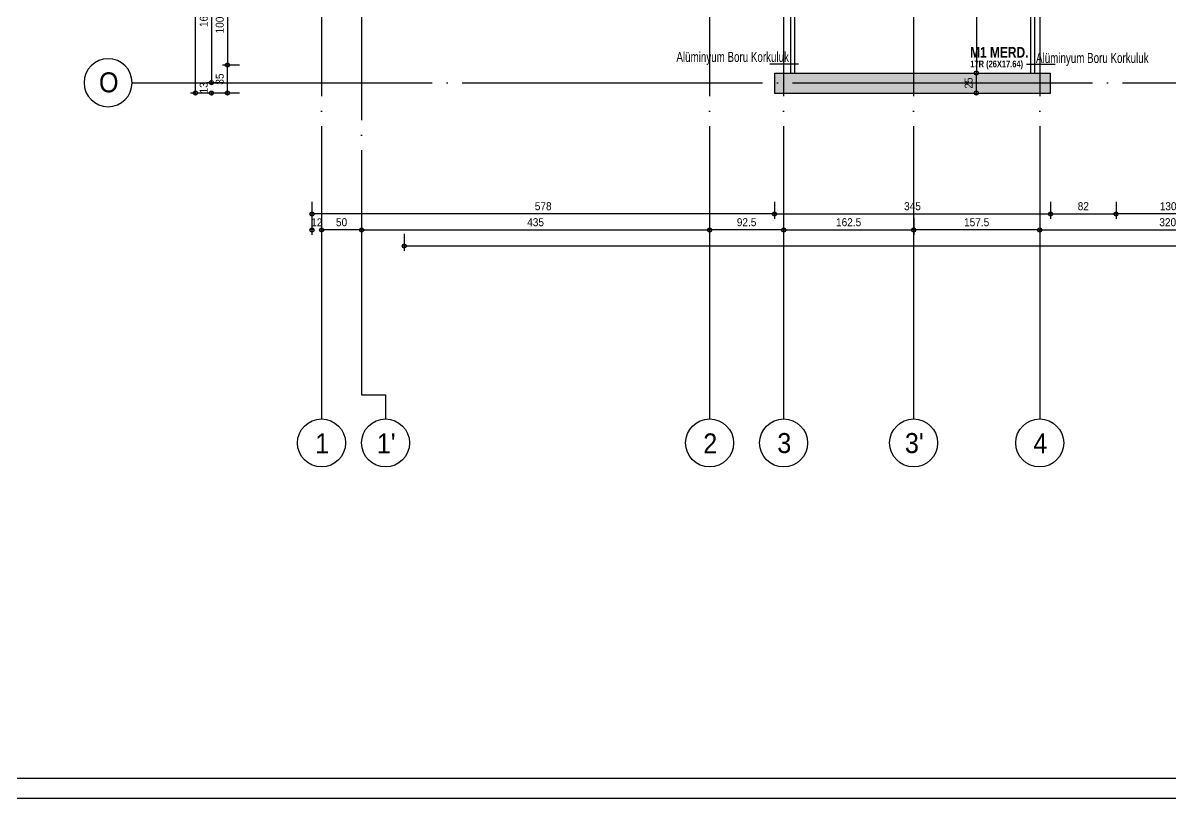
# Model space of a CAD drawing. Extents: x 460786 to 545292, y 30998 to 41694.
# Drawn here: x 468819 to 470253, y 37194 to 38162 of the extents above; entities that cross this region are included whole.
import ezdxf
from ezdxf.enums import TextEntityAlignment as Align

# ---------------------------------------------------------------- set-up
doc = ezdxf.new("R2010")
doc.units = 0
doc.header["$LTSCALE"] = 50
doc.header["$MEASUREMENT"] = 0
doc.header["$PDMODE"] = 35
doc.linetypes.add('DASHDOT', pattern=[5.5, 5, -0.25, 0, -0.25])
doc.layers.get('0').update_dxf_attribs({"linetype": 'CONTINUOUS'})
doc.layers.get('Defpoints').update_dxf_attribs({"linetype": 'CONTINUOUS'})
for name, color, linetype in [('A-Aks Balonu', 2, 'CONTINUOUS'), ('A-Aks Dikey', 12, 'DASHDOT'), ('A-Aks Yatay', 12, 'DASHDOT'), ('A-Betonarme', 6, 'CONTINUOUS'), ('A-Gör 2', 40, 'CONTINUOUS'), ('A-Lejant', 23, 'CONTINUOUS'), ('A-Olcu DIS Dikey', 8, 'CONTINUOUS'), ('A-Olcu DIS Yatay', 8, 'CONTINUOUS'), ('A-Olcu Ic Dikey', 8, 'CONTINUOUS'), ('A-Tarama 1', 9, 'CONTINUOUS'), ('A-Yazı 2', 205, 'CONTINUOUS'), ('A-Yazı Merdiven', 4, 'CONTINUOUS')]:
    doc.layers.add(name, color=color, linetype=linetype)
doc.styles.add('arial black', font='ariblk.ttf', dxfattribs={"width": 0.9, "height": 20})
doc.styles.add('blkan', font='arial.ttf', dxfattribs={"width": 0.9, "height": 12.5})
doc.styles.get("Standard").update_dxf_attribs({"font": 'arial.ttf', "width": 0.9})
doc.dimstyles.new('EXIT', dxfattribs={"dimscale": 50, "dimtxt": 0.23, "dimasz": 0.03, "dimexe": 0.125, "dimexo": 0.5, "dimgap": 0.09, "dimtad": 1, "dimzin": 1, "dimdsep": 46, "dimtxsty": 'Standard', "dimblk": 'TICK', "dimcen": 0.2, "dimadec": 0, "dimazin": 0, "dimtfac": 1, "dimtix": 1, "dimtofl": 0, "dimtmove": 2, "dimatfit": 3, "dimldrblk": 'TICK', "dimfxl": 1, "dimtolj": 1, "dimtzin": 1, "dimarcsym": 0})

# ---------------------------------------------------------------- blocks, each defined once
blk = doc.blocks.new('aks')
blk.add_circle((-0.8, 38.6), 60)
at = {"width": 0.9}
blk.add_attdef('AKSNO', text='', height=50, dxfattribs=at).set_placement((-0.8, 38.6), align=Align.MIDDLE_CENTER)
blk = doc.blocks.new('TICK', base_point=(53.7, 38.06))
blk.add_line((55.37, 38.06), (52.04, 38.06))
blk.add_circle((53.7, 38.06), 1.67)
blk = doc.blocks.new('*D254')
at = {"layer": 'A-Olcu DIS Yatay', "color": 0, "lineweight": -2, "transparency": 16777216}
for p, q in [((469192.6, 37918.5), (469192.6, 37897.3)), ((469242.6, 37918.5), (469242.6, 37897.3)), ((469241.1, 37903.5), (469194.1, 37903.5))]:
    blk.add_line(p, q, dxfattribs=at)
at = {"layer": 'Defpoints', "color": 0, "transparency": 16777216}
for p in [(469192.6, 37943.5), (469242.6, 37943.5), (469192.6, 37903.5)]:
    blk.add_point(p, dxfattribs=at)
at = {"layer": 'A-Olcu DIS Yatay', "color": 0, "lineweight": -2, "transparency": 16777216, "xscale": 1.5, "yscale": 1.5, "zscale": 1.5}
for p, rotation in [((469192.6, 37903.5), 179.9999999999833), ((469242.6, 37903.5), 359.9999999999833)]:
    blk.add_blockref('TICK', p, dxfattribs=dict(at, rotation=rotation))
at = {"layer": 'A-Olcu DIS Yatay', "color": 0, "transparency": 16777216, "insert": (469217.6, 37913.1), "char_height": 10, "attachment_point": 5}
blk.add_mtext('\\A1;50', dxfattribs=at)
blk = doc.blocks.new('*D255')
at = {"layer": 'A-Olcu DIS Yatay', "color": 0, "lineweight": -2, "transparency": 16777216}
for p, q in [((469242.6, 37918.5), (469242.6, 37897.3)), ((469677.6, 37918.5), (469677.6, 37897.3)), ((469244.1, 37903.5), (469676.1, 37903.5))]:
    blk.add_line(p, q, dxfattribs=at)
at = {"layer": 'Defpoints', "color": 0, "transparency": 16777216}
for p in [(469242.6, 37943.5), (469677.6, 37943.5), (469677.6, 37903.5)]:
    blk.add_point(p, dxfattribs=at)
at = {"layer": 'A-Olcu DIS Yatay', "color": 0, "lineweight": -2, "transparency": 16777216, "xscale": 1.5, "yscale": 1.5, "zscale": 1.5, "rotation": 180}
blk.add_blockref('TICK', (469242.6, 37903.5), dxfattribs=at)
at = {"layer": 'A-Olcu DIS Yatay', "color": 0, "lineweight": -2, "transparency": 16777216, "xscale": 1.5, "yscale": 1.5, "zscale": 1.5}
blk.add_blockref('TICK', (469677.6, 37903.5), dxfattribs=at)
at = {"layer": 'A-Olcu DIS Yatay', "color": 0, "transparency": 16777216, "insert": (469460.1, 37913.1), "char_height": 10, "attachment_point": 5}
blk.add_mtext('\\A1;435', dxfattribs=at)
blk = doc.blocks.new('*D256')
at = {"layer": 'A-Olcu DIS Yatay', "color": 0, "lineweight": -2, "transparency": 16777216}
for p, q in [((469677.6, 37918.5), (469677.6, 37897.3)), ((469770.1, 37918.5), (469770.1, 37897.3)), ((469768.6, 37903.5), (469679.1, 37903.5))]:
    blk.add_line(p, q, dxfattribs=at)
at = {"layer": 'Defpoints', "color": 0, "transparency": 16777216}
for p in [(469677.6, 37943.5), (469770.1, 37943.5), (469677.6, 37903.5)]:
    blk.add_point(p, dxfattribs=at)
at = {"layer": 'A-Olcu DIS Yatay', "color": 0, "lineweight": -2, "transparency": 16777216, "xscale": 1.5, "yscale": 1.5, "zscale": 1.5, "rotation": 180}
blk.add_blockref('TICK', (469677.6, 37903.5), dxfattribs=at)
at = {"layer": 'A-Olcu DIS Yatay', "color": 0, "lineweight": -2, "transparency": 16777216, "xscale": 1.5, "yscale": 1.5, "zscale": 1.5}
blk.add_blockref('TICK', (469770.1, 37903.5), dxfattribs=at)
at = {"layer": 'A-Olcu DIS Yatay', "color": 0, "transparency": 16777216, "insert": (469723.8, 37913.1), "char_height": 10, "attachment_point": 5}
blk.add_mtext('\\A1;92.5', dxfattribs=at)
blk = doc.blocks.new('*D257')
at = {"layer": 'A-Olcu DIS Yatay', "color": 0, "lineweight": -2, "transparency": 16777216}
for p, q in [((469770.1, 37918.5), (469770.1, 37897.3)), ((469932.6, 37918.5), (469932.6, 37897.3)), ((469771.6, 37903.5), (469931.1, 37903.5))]:
    blk.add_line(p, q, dxfattribs=at)
at = {"layer": 'Defpoints', "color": 0, "transparency": 16777216}
for p in [(469770.1, 37943.5), (469932.6, 37943.5), (469932.6, 37903.5)]:
    blk.add_point(p, dxfattribs=at)
at = {"layer": 'A-Olcu DIS Yatay', "color": 0, "lineweight": -2, "transparency": 16777216, "xscale": 1.5, "yscale": 1.5, "zscale": 1.5, "rotation": 180}
blk.add_blockref('TICK', (469770.1, 37903.5), dxfattribs=at)
at = {"layer": 'A-Olcu DIS Yatay', "color": 0, "lineweight": -2, "transparency": 16777216, "xscale": 1.5, "yscale": 1.5, "zscale": 1.5}
blk.add_blockref('TICK', (469932.6, 37903.5), dxfattribs=at)
at = {"layer": 'A-Olcu DIS Yatay', "color": 0, "transparency": 16777216, "insert": (469851.3, 37913.1), "char_height": 10, "attachment_point": 5}
blk.add_mtext('\\A1;162.5', dxfattribs=at)
blk = doc.blocks.new('*D258')
at = {"layer": 'A-Olcu DIS Yatay', "color": 0, "lineweight": -2, "transparency": 16777216}
for p, q in [((469932.6, 37918.5), (469932.6, 37897.3)), ((470090.1, 37918.5), (470090.1, 37897.3)), ((470088.6, 37903.5), (469934.1, 37903.5))]:
    blk.add_line(p, q, dxfattribs=at)
at = {"layer": 'Defpoints', "color": 0, "transparency": 16777216}
for p in [(469932.6, 37943.5), (470090.1, 37943.5), (469932.6, 37903.5)]:
    blk.add_point(p, dxfattribs=at)
at = {"layer": 'A-Olcu DIS Yatay', "color": 0, "lineweight": -2, "transparency": 16777216, "xscale": 1.5, "yscale": 1.5, "zscale": 1.5, "rotation": 180}
blk.add_blockref('TICK', (469932.6, 37903.5), dxfattribs=at)
at = {"layer": 'A-Olcu DIS Yatay', "color": 0, "lineweight": -2, "transparency": 16777216, "xscale": 1.5, "yscale": 1.5, "zscale": 1.5}
blk.add_blockref('TICK', (470090.1, 37903.5), dxfattribs=at)
at = {"layer": 'A-Olcu DIS Yatay', "color": 0, "transparency": 16777216, "insert": (470011.3, 37913.1), "char_height": 10, "attachment_point": 5}
blk.add_mtext('\\A1;157.5', dxfattribs=at)
blk = doc.blocks.new('*D259')
at = {"layer": 'A-Olcu DIS Yatay', "color": 0, "lineweight": -2, "transparency": 16777216}
for p, q in [((470090.1, 37918.5), (470090.1, 37897.3)), ((470410.1, 37918.5), (470410.1, 37897.3)), ((470091.6, 37903.5), (470408.6, 37903.5))]:
    blk.add_line(p, q, dxfattribs=at)
at = {"layer": 'Defpoints', "color": 0, "transparency": 16777216}
for p in [(470090.1, 37943.5), (470410.1, 37943.5), (470410.1, 37903.5)]:
    blk.add_point(p, dxfattribs=at)
at = {"layer": 'A-Olcu DIS Yatay', "color": 0, "lineweight": -2, "transparency": 16777216, "xscale": 1.5, "yscale": 1.5, "zscale": 1.5, "rotation": 180}
blk.add_blockref('TICK', (470090.1, 37903.5), dxfattribs=at)
at = {"layer": 'A-Olcu DIS Yatay', "color": 0, "lineweight": -2, "transparency": 16777216, "xscale": 1.5, "yscale": 1.5, "zscale": 1.5}
blk.add_blockref('TICK', (470410.1, 37903.5), dxfattribs=at)
at = {"layer": 'A-Olcu DIS Yatay', "color": 0, "transparency": 16777216, "insert": (470250.1, 37913.1), "char_height": 10, "attachment_point": 5}
blk.add_mtext('\\A1;320', dxfattribs=at)
blk = doc.blocks.new('*D264')
at = {"layer": 'A-Olcu DIS Yatay', "color": 0, "lineweight": -2, "transparency": 16777216}
for p, q in [((469180.6, 37938.5), (469180.6, 37917.3)), ((469758.6, 37938.5), (469758.6, 37917.3)), ((469757.1, 37923.5), (469182.1, 37923.5))]:
    blk.add_line(p, q, dxfattribs=at)
at = {"layer": 'Defpoints', "color": 0, "transparency": 16777216}
for p in [(469180.6, 37963.5), (469758.6, 37963.5), (469180.6, 37923.5)]:
    blk.add_point(p, dxfattribs=at)
at = {"layer": 'A-Olcu DIS Yatay', "color": 0, "lineweight": -2, "transparency": 16777216, "xscale": 1.5, "yscale": 1.5, "zscale": 1.5, "rotation": 180.0000000000007}
blk.add_blockref('TICK', (469180.6, 37923.5), dxfattribs=at)
at = {"layer": 'A-Olcu DIS Yatay', "color": 0, "lineweight": -2, "transparency": 16777216, "xscale": 1.5, "yscale": 1.5, "zscale": 1.5}
blk.add_blockref('TICK', (469758.6, 37923.5), dxfattribs=at)
at = {"layer": 'A-Olcu DIS Yatay', "color": 0, "transparency": 16777216, "insert": (469469.6, 37933.1), "char_height": 10, "attachment_point": 5}
blk.add_mtext('\\A1;578', dxfattribs=at)
blk = doc.blocks.new('*D265')
at = {"layer": 'A-Olcu DIS Yatay', "color": 0, "lineweight": -2, "transparency": 16777216}
for p, q in [((470103.6, 37938.5), (470103.6, 37917.3)), ((470185.6, 37938.5), (470185.6, 37917.3)), ((470105.1, 37923.5), (470184.1, 37923.5))]:
    blk.add_line(p, q, dxfattribs=at)
at = {"layer": 'Defpoints', "color": 0, "transparency": 16777216}
for p in [(470103.6, 37963.5), (470185.6, 37963.5), (470185.6, 37923.5)]:
    blk.add_point(p, dxfattribs=at)
at = {"layer": 'A-Olcu DIS Yatay', "color": 0, "lineweight": -2, "transparency": 16777216, "xscale": 1.5, "yscale": 1.5, "zscale": 1.5, "rotation": 180}
blk.add_blockref('TICK', (470103.6, 37923.5), dxfattribs=at)
at = {"layer": 'A-Olcu DIS Yatay', "color": 0, "lineweight": -2, "transparency": 16777216, "xscale": 1.5, "yscale": 1.5, "zscale": 1.5}
blk.add_blockref('TICK', (470185.6, 37923.5), dxfattribs=at)
at = {"layer": 'A-Olcu DIS Yatay', "color": 0, "transparency": 16777216, "insert": (470144.6, 37933.1), "char_height": 10, "attachment_point": 5}
blk.add_mtext('\\A1;82', dxfattribs=at)
blk = doc.blocks.new('*D266')
at = {"layer": 'A-Olcu DIS Yatay', "color": 0, "lineweight": -2, "transparency": 16777216}
for p, q in [((469180.6, 37918.5), (469180.6, 37897.3)), ((469192.6, 37918.5), (469192.6, 37897.3)), ((469179.1, 37903.5), (469177.6, 37903.5)), ((469194.1, 37903.5), (469195.6, 37903.5))]:
    blk.add_line(p, q, dxfattribs=at)
at = {"layer": 'Defpoints', "color": 0, "transparency": 16777216}
for p in [(469180.6, 37943.5), (469192.6, 37943.5), (469192.6, 37903.5)]:
    blk.add_point(p, dxfattribs=at)
at = {"layer": 'A-Olcu DIS Yatay', "color": 0, "lineweight": -2, "transparency": 16777216, "xscale": 1.5, "yscale": 1.5, "zscale": 1.5}
blk.add_blockref('TICK', (469180.6, 37903.5), dxfattribs=at)
at = {"layer": 'A-Olcu DIS Yatay', "color": 0, "lineweight": -2, "transparency": 16777216, "xscale": 1.5, "yscale": 1.5, "zscale": 1.5, "rotation": 180}
blk.add_blockref('TICK', (469192.6, 37903.5), dxfattribs=at)
at = {"layer": 'A-Olcu DIS Yatay', "color": 0, "transparency": 16777216, "insert": (469186.6, 37913), "char_height": 10, "attachment_point": 5}
blk.add_mtext('\\A1;12', dxfattribs=at)
blk = doc.blocks.new('*D267')
at = {"layer": 'A-Olcu DIS Yatay', "color": 0, "lineweight": -2, "transparency": 16777216}
for p, q in [((469758.6, 37938.5), (469758.6, 37917.3)), ((470103.6, 37938.5), (470103.6, 37917.3)), ((469760.1, 37923.5), (470102.1, 37923.5))]:
    blk.add_line(p, q, dxfattribs=at)
at = {"layer": 'Defpoints', "color": 0, "transparency": 16777216}
for p in [(469758.6, 37963.5), (470103.6, 37963.5), (470103.6, 37923.5)]:
    blk.add_point(p, dxfattribs=at)
at = {"layer": 'A-Olcu DIS Yatay', "color": 0, "lineweight": -2, "transparency": 16777216, "xscale": 1.5, "yscale": 1.5, "zscale": 1.5, "rotation": 180}
blk.add_blockref('TICK', (469758.6, 37923.5), dxfattribs=at)
at = {"layer": 'A-Olcu DIS Yatay', "color": 0, "lineweight": -2, "transparency": 16777216, "xscale": 1.5, "yscale": 1.5, "zscale": 1.5}
blk.add_blockref('TICK', (470103.6, 37923.5), dxfattribs=at)
at = {"layer": 'A-Olcu DIS Yatay', "color": 0, "transparency": 16777216, "insert": (469931.1, 37933.1), "char_height": 10, "attachment_point": 5}
blk.add_mtext('\\A1;345', dxfattribs=at)
blk = doc.blocks.new('*D268')
at = {"layer": 'A-Olcu DIS Yatay', "color": 0, "lineweight": -2, "transparency": 16777216}
for p, q in [((470185.6, 37938.5), (470185.6, 37917.3)), ((470315.6, 37938.5), (470315.6, 37917.3)), ((470314.1, 37923.5), (470187.1, 37923.5))]:
    blk.add_line(p, q, dxfattribs=at)
at = {"layer": 'Defpoints', "color": 0, "transparency": 16777216}
for p in [(470185.6, 37963.5), (470315.6, 37963.5), (470185.6, 37923.5)]:
    blk.add_point(p, dxfattribs=at)
at = {"layer": 'A-Olcu DIS Yatay', "color": 0, "lineweight": -2, "transparency": 16777216, "xscale": 1.5, "yscale": 1.5, "zscale": 1.5}
for p, rotation in [((470185.6, 37923.5), 180.0000000000064), ((470315.6, 37923.5), 6.394884621840902e-12)]:
    blk.add_blockref('TICK', p, dxfattribs=dict(at, rotation=rotation))
at = {"layer": 'A-Olcu DIS Yatay', "color": 0, "transparency": 16777216, "insert": (470250.6, 37933.1), "char_height": 10, "attachment_point": 5}
blk.add_mtext('\\A1;130', dxfattribs=at)
blk = doc.blocks.new('*D275')
at = {"layer": 'A-Olcu DIS Yatay', "color": 0, "lineweight": -2, "transparency": 16777216}
for p, q in [((469295.9, 37898.5), (469295.9, 37877.3)), ((471498.9, 37898.5), (471498.9, 37877.3)), ((469297.4, 37883.5), (471497.4, 37883.5))]:
    blk.add_line(p, q, dxfattribs=at)
at = {"layer": 'Defpoints', "color": 0, "transparency": 16777216}
for p in [(469295.9, 37923.5), (471498.9, 37923.5), (471498.9, 37883.5)]:
    blk.add_point(p, dxfattribs=at)
at = {"layer": 'A-Olcu DIS Yatay', "color": 0, "lineweight": -2, "transparency": 16777216, "xscale": 1.5, "yscale": 1.5, "zscale": 1.5, "rotation": 180}
blk.add_blockref('TICK', (469295.9, 37883.5), dxfattribs=at)
at = {"layer": 'A-Olcu DIS Yatay', "color": 0, "lineweight": -2, "transparency": 16777216, "xscale": 1.5, "yscale": 1.5, "zscale": 1.5}
blk.add_blockref('TICK', (471498.9, 37883.5), dxfattribs=at)
at = {"layer": 'A-Olcu DIS Yatay', "color": 0, "transparency": 16777216, "insert": (470397.4, 37893.1), "char_height": 10, "attachment_point": 5}
blk.add_mtext('\\A1;{\\fArial TUR|b0|i0|c162|p34;2202}', dxfattribs=at)
blk = doc.blocks.new('*D280')
at = {"layer": 'A-Olcu DIS Dikey', "color": 0, "lineweight": -2, "transparency": 16777216}
for p, q in [((469055, 38089), (469055, 38090.5)), ((469070, 38087.5), (469048.8, 38087.5)), ((469070, 38074.5), (469048.8, 38074.5)), ((469055, 38073), (469055, 38071.5))]:
    blk.add_line(p, q, dxfattribs=at)
at = {"layer": 'Defpoints', "color": 0, "transparency": 16777216}
for p in [(469055, 38087.5), (469095, 38087.5), (469095, 38074.5)]:
    blk.add_point(p, dxfattribs=at)
at = {"layer": 'A-Olcu DIS Dikey', "color": 0, "lineweight": -2, "transparency": 16777216, "xscale": 1.5, "yscale": 1.5, "zscale": 1.5}
for p, rotation in [((469055, 38087.5), 270), ((469055, 38074.5), 90)]:
    blk.add_blockref('TICK', p, dxfattribs=dict(at, rotation=rotation))
at = {"layer": 'A-Olcu DIS Dikey', "color": 0, "transparency": 16777216, "insert": (469045.4, 38081), "char_height": 10, "attachment_point": 5, "rotation": 90}
blk.add_mtext('\\A1;13', dxfattribs=at)
blk = doc.blocks.new('*D281')
at = {"layer": 'A-Olcu DIS Dikey', "color": 0, "lineweight": -2, "transparency": 16777216}
for p, q in [((469070, 38247.5), (469048.8, 38247.5)), ((469055, 38246), (469055, 38089)), ((469070, 38087.5), (469048.8, 38087.5))]:
    blk.add_line(p, q, dxfattribs=at)
at = {"layer": 'Defpoints', "color": 0, "transparency": 16777216}
for p in [(469095, 38247.5), (469055, 38087.5), (469095, 38087.5)]:
    blk.add_point(p, dxfattribs=at)
at = {"layer": 'A-Olcu DIS Dikey', "color": 0, "lineweight": -2, "transparency": 16777216, "xscale": 1.5, "yscale": 1.5, "zscale": 1.5}
for p, rotation in [((469055, 38247.5), 90), ((469055, 38087.5), 270)]:
    blk.add_blockref('TICK', p, dxfattribs=dict(at, rotation=rotation))
at = {"layer": 'A-Olcu DIS Dikey', "color": 0, "transparency": 16777216, "insert": (469045.4, 38167.5), "char_height": 10, "attachment_point": 5, "rotation": 90}
blk.add_mtext('\\A1;160', dxfattribs=at)
blk = doc.blocks.new('*D296')
at = {"layer": 'A-Olcu DIS Dikey', "color": 0, "lineweight": -2, "transparency": 16777216}
for p, q in [((469050, 40831.5), (469028.8, 40831.5)), ((469035, 38076), (469035, 40830)), ((469050, 38074.5), (469028.8, 38074.5))]:
    blk.add_line(p, q, dxfattribs=at)
at = {"layer": 'Defpoints', "color": 0, "transparency": 16777216}
for p in [(469035, 40831.5), (469075, 40831.5), (469075, 38074.5)]:
    blk.add_point(p, dxfattribs=at)
at = {"layer": 'A-Olcu DIS Dikey', "color": 0, "lineweight": -2, "transparency": 16777216, "xscale": 1.5, "yscale": 1.5, "zscale": 1.5}
for p, rotation in [((469035, 40831.5), 90), ((469035, 38074.5), 270)]:
    blk.add_blockref('TICK', p, dxfattribs=dict(at, rotation=rotation))
at = {"layer": 'A-Olcu DIS Dikey', "color": 0, "transparency": 16777216, "insert": (469025.4, 39453), "char_height": 10, "attachment_point": 5, "rotation": 90}
blk.add_mtext('\\A1;2757', dxfattribs=at)
blk = doc.blocks.new('*D302')
at = {"layer": 'A-Olcu DIS Dikey', "color": 0, "lineweight": -2, "transparency": 16777216}
for p, q in [((469090, 38209.5), (469068.8, 38209.5)), ((469075, 38208), (469075, 38111)), ((469090, 38109.5), (469068.8, 38109.5))]:
    blk.add_line(p, q, dxfattribs=at)
at = {"layer": 'Defpoints', "color": 0, "transparency": 16777216}
for p in [(469115, 38209.5), (469075, 38109.5), (469115, 38109.5)]:
    blk.add_point(p, dxfattribs=at)
at = {"layer": 'A-Olcu DIS Dikey', "color": 0, "lineweight": -2, "transparency": 16777216, "xscale": 1.5, "yscale": 1.5, "zscale": 1.5}
for p, rotation in [((469075, 38209.5), 90), ((469075, 38109.5), 270)]:
    blk.add_blockref('TICK', p, dxfattribs=dict(at, rotation=rotation))
at = {"layer": 'A-Olcu DIS Dikey', "color": 0, "transparency": 16777216, "insert": (469065.4, 38159.5), "char_height": 10, "attachment_point": 5, "rotation": 90}
blk.add_mtext('\\A1;100', dxfattribs=at)
blk = doc.blocks.new('*D303')
at = {"layer": 'A-Olcu DIS Dikey', "color": 0, "lineweight": -2, "transparency": 16777216}
for p, q in [((469090, 38109.5), (469068.8, 38109.5)), ((469075, 38076), (469075, 38108)), ((469090, 38074.5), (469068.8, 38074.5))]:
    blk.add_line(p, q, dxfattribs=at)
at = {"layer": 'Defpoints', "color": 0, "transparency": 16777216}
for p in [(469075, 38109.5), (469115, 38109.5), (469115, 38074.5)]:
    blk.add_point(p, dxfattribs=at)
at = {"layer": 'A-Olcu DIS Dikey', "color": 0, "lineweight": -2, "transparency": 16777216, "xscale": 1.5, "yscale": 1.5, "zscale": 1.5}
for p, rotation in [((469075, 38109.5), 90), ((469075, 38074.5), 270)]:
    blk.add_blockref('TICK', p, dxfattribs=dict(at, rotation=rotation))
at = {"layer": 'A-Olcu DIS Dikey', "color": 0, "transparency": 16777216, "insert": (469065.4, 38092), "char_height": 10, "attachment_point": 5, "rotation": 90}
blk.add_mtext('\\A1;35', dxfattribs=at)
blk = doc.blocks.new('*D757')
at = {"layer": 'A-Olcu Ic Dikey', "color": 0, "lineweight": -2, "transparency": 16777216}
for p, q in [((469995.9, 38554.5), (470017.2, 38554.5)), ((470010.9, 38553), (470010.9, 38101)), ((469995.9, 38099.5), (470017.2, 38099.5))]:
    blk.add_line(p, q, dxfattribs=at)
at = {"layer": 'Defpoints', "color": 0, "transparency": 16777216}
for p in [(469970.9, 38554.5), (469970.9, 38099.5), (470010.9, 38099.5)]:
    blk.add_point(p, dxfattribs=at)
at = {"layer": 'A-Olcu Ic Dikey', "color": 0, "lineweight": -2, "transparency": 16777216, "xscale": 1.5, "yscale": 1.5, "zscale": 1.5}
for p, rotation in [((470010.9, 38554.5), 90), ((470010.9, 38099.5), 270)]:
    blk.add_blockref('TICK', p, dxfattribs=dict(at, rotation=rotation))
at = {"layer": 'A-Olcu Ic Dikey', "color": 0, "transparency": 16777216, "insert": (470001.4, 38327), "char_height": 10, "attachment_point": 5, "rotation": 90}
blk.add_mtext('\\A1;455', dxfattribs=at)
blk = doc.blocks.new('*D758')
at = {"layer": 'A-Olcu Ic Dikey', "color": 0, "lineweight": -2, "transparency": 16777216}
for p, q in [((469995.9383, 38099.50245), (470017.1883, 38099.50245)), ((470010.9383, 38076.00245), (470010.9383, 38098.00245)), ((469995.9383, 38074.50245), (470017.1883, 38074.50245))]:
    blk.add_line(p, q, dxfattribs=at)
at = {"layer": 'Defpoints', "color": 0, "transparency": 16777216}
for p in [(469970.9383, 38099.50245), (470010.9383, 38099.50245), (469970.9383, 38074.50245)]:
    blk.add_point(p, dxfattribs=at)
at = {"layer": 'A-Olcu Ic Dikey', "color": 0, "lineweight": -2, "transparency": 16777216, "xscale": 1.5, "yscale": 1.5, "zscale": 1.5}
for p, rotation in [((470010.9383, 38099.50245), 90), ((470010.9383, 38074.50245), 270)]:
    blk.add_blockref('TICK', p, dxfattribs=dict(at, rotation=rotation))
at = {"layer": 'A-Olcu Ic Dikey', "color": 0, "transparency": 16777216, "insert": (470001.33257, 38087.00245), "char_height": 10, "attachment_point": 5, "rotation": 90}
blk.add_mtext('\\A1;25', dxfattribs=at)

msp = doc.modelspace()

# ---------------------------------------------------------------- hatches: boundary and pattern name
at = {"layer": 'A-Tarama 1'}
h = msp.add_hatch(dxfattribs=at)
h.set_pattern_fill('ANSI33', color=256, scale=30, angle=180, style=0)
h.set_pattern_definition([(225, (3956.983, -2e-09), (5.30330086, -5.30330086), []), (225, (3951.68, -2e-09), (5.30330086, -5.30330086), [3.75, -1.875])])
h.paths.add_polyline_path([(469255.57, 40179.5), (469180.57, 40179.5), (469180.57, 40154.5), (469255.57, 40154.5)])
h.paths.add_polyline_path([(469205.57, 40474.5), (469330.57, 40474.5), (469330.57, 40499.5), (469180.57, 40499.5), (469180.57, 40392.5), (469205.57, 40392.5)])
h.paths.add_polyline_path([(469690.57, 40499.5), (469593.57, 40499.5), (469593.57, 40474.5), (469690.57, 40474.5)])
h.paths.add_polyline_path([(469945.57, 40499.5), (469920.57, 40499.5), (469920.57, 40371.5), (469945.57, 40371.5)])
h.paths.add_polyline_path([(469690.57, 39860), (469593.57, 39860), (469593.57, 39835), (469690.57, 39835)])
h.paths.add_polyline_path([(469330.57, 39860), (469230.57, 39860), (469230.57, 39835), (469330.57, 39835)])
h.paths.add_polyline_path([(469330.57, 39220), (469230.57, 39220), (469230.57, 39195), (469330.57, 39195)])
h.paths.add_polyline_path([(469690.57, 39220), (469593.57, 39220), (469593.57, 39195), (469690.57, 39195)])
h.paths.add_polyline_path([(469255.57, 38899.5), (469180.57, 38899.5), (469180.57, 38874.5), (469205.57, 38874.5), (469255.57, 38874.5)])
h.paths.add_polyline_path([(469330.57, 38579.5), (469205.57, 38579.5), (469205.57, 38654.5), (469180.57, 38654.5), (469180.57, 38554.5), (469330.57, 38554.5)])
h.paths.add_polyline_path([(469783.57, 38579.5), (469593.57, 38579.5), (469593.57, 38554.5), (469783.57, 38554.5)])
h.paths.add_polyline_path([(470103.57, 38099.5), (469758.57, 38099.5), (469758.57, 38074.5), (470103.57, 38074.5)])
h.paths.add_polyline_path([(469783.57, 38322.5), (469758.57, 38322.5), (469758.57, 38222.5), (469783.57, 38222.5)])
h.paths.add_polyline_path([(470185.57, 38247.5), (470103.57, 38247.5), (470103.57, 38322.5), (470078.57, 38322.5), (470078.57, 38222.5), (470185.57, 38222.5)])
h.paths.add_polyline_path([(470103.57, 38682.5), (470078.57, 38682.5), (470078.57, 38554.5), (470103.57, 38554.5)])
h.paths.add_polyline_path([(470430.57, 38114.5), (470390.57, 38114.5), (470390.57, 38074.5), (470430.57, 38074.5)])
h.paths.add_polyline_path([(470750.57, 38114.5), (470710.57, 38114.5), (470710.57, 38074.5), (470750.57, 38074.5)])
h.paths.add_polyline_path([(470742.57, 38322.5), (470717.57, 38322.5), (470717.57, 38222.5), (470742.57, 38222.5)])
h.paths.add_polyline_path([(470742.57, 38682.5), (470717.57, 38682.5), (470717.57, 38554.5), (470742.57, 38554.5)])
h.paths.add_polyline_path([(471383.57, 38682.5), (471358.57, 38682.5), (471358.57, 38554.5), (471383.57, 38554.5)])
h.paths.add_polyline_path([(471383.57, 38322.5), (471358.57, 38322.5), (471358.57, 38222.5), (471383.57, 38222.5)])
h.paths.add_polyline_path([(471383.57, 38114.5), (471350.57, 38114.5), (471350.57, 38074.5), (471383.57, 38074.5)])
h.paths.add_polyline_path([(471070.57, 38114.5), (471030.57, 38114.5), (471030.57, 38074.5), (471070.57, 38074.5)])
h.paths.add_polyline_path([(471426.57, 38746.5), (471393.57, 38746.5), (471393.57, 38706.5), (471426.57, 38706.5)])
h.paths.add_polyline_path([(471426.57, 39066.5), (471393.57, 39066.5), (471393.57, 39026.5), (471426.57, 39026.5)])
h.paths.add_polyline_path([(471383.57, 39066.5), (471358.57, 39066.5), (471193.57, 39066.5), (471193.57, 39041.5), (471343.57, 39041.5), (471343.57, 39026.5), (471383.57, 39026.5)])
h.paths.add_polyline_path([(470423.57, 39066.5), (470078.57, 39066.5), (470078.57, 39041.5), (470423.57, 39041.5)])
h.paths.add_polyline_path([(470751.57, 39081.5), (470711.57, 39081.5), (470711.57, 39041.5), (470751.57, 39041.5)])
h.paths.add_polyline_path([(470438.57, 39406.5), (470398.57, 39406.5), (470398.57, 39366.5), (470438.57, 39366.5)])
h.paths.add_polyline_path([(470103.57, 39406.5), (470063.57, 39406.5), (470063.57, 39366.5), (470103.57, 39366.5)])
h.paths.add_polyline_path([(470103.57, 39686.5), (470063.57, 39686.5), (470063.57, 39646.5), (470103.57, 39646.5)])
h.paths.add_polyline_path([(470103.57, 39862.5), (470103.57, 40011.5), (470078.57, 40011.5), (470078.57, 39832.5), (470103.57, 39832.5)])
h.paths.add_polyline_path([(470423.57, 40011.5), (470398.57, 40011.5), (470398.57, 39832.5), (470423.57, 39832.5)])
h.paths.add_polyline_path([(470438.57, 39686.5), (470398.57, 39686.5), (470398.57, 39646.5), (470438.57, 39646.5)])
h.paths.add_polyline_path([(470751.57, 40011.5), (470711.57, 40011.5), (470711.57, 39971.5), (470751.57, 39971.5)])
h.paths.add_polyline_path([(471383.57, 40026.5), (471343.57, 40026.5), (471343.57, 40011.5), (471193.57, 40011.5), (471193.57, 39986.5), (471383.57, 39986.5)])
h.paths.add_polyline_path([(471426.57, 40026.5), (471393.57, 40026.5), (471393.57, 39986.5), (471426.57, 39986.5)])
h.paths.add_polyline_path([(471383.57, 40507.5), (471358.57, 40507.5), (471358.57, 40371.5), (471383.57, 40371.5)])
h.paths.add_polyline_path([(471383.57, 40831.5), (471275.57, 40831.5), (471275.57, 40806.5), (471358.57, 40806.5), (471358.57, 40727.5), (471383.57, 40727.5)])
h.paths.add_polyline_path([(471383.57, 40978.5), (471351.57, 40978.5), (471351.57, 40938.5), (471383.57, 40938.5)])
h.paths.add_polyline_path([(471425.57, 40978.5), (471393.57, 40978.5), (471393.57, 40938.5), (471425.57, 40938.5)])
h.paths.add_polyline_path([(471071.57, 40978.5), (471031.57, 40978.5), (471031.57, 40938.5), (471071.57, 40938.5)])
h.paths.add_polyline_path([(470751.57, 40978.5), (470711.57, 40978.5), (470711.57, 40938.5), (470751.57, 40938.5)])
h.paths.add_polyline_path([(470743.57, 40831.5), (470718.57, 40831.5), (470718.57, 40727.5), (470743.57, 40727.5)])
h.paths.add_polyline_path([(470743.57, 40495.5), (470718.57, 40495.5), (470718.57, 40384.5), (470718.57, 40371.5), (470743.57, 40371.5)])
h.paths.add_polyline_path([(470103.57, 40507.5), (470078.57, 40507.5), (470078.57, 40371.5), (470103.57, 40371.5)])
h.paths.add_polyline_path([(470186.57, 40831.5), (470078.57, 40831.5), (470078.57, 40727.5), (470103.57, 40727.5), (470103.57, 40806.5), (470186.57, 40806.5)])
h.paths.add_polyline_path([(470111.57, 40978.5), (470078.57, 40978.5), (470078.57, 40938.5), (470111.57, 40938.5)])
h.paths.add_polyline_path([(470431.57, 40978.5), (470391.57, 40978.5), (470391.57, 40938.5), (470431.57, 40938.5)])

# ---------------------------------------------------------------- linework, layer by layer
at = {"layer": 'A-Aks Dikey', "ltscale": 1.5}
for p, q in [((469192.57, 41333.83), (469192.57, 37667.36)), ((469677.57, 41333.83), (469677.57, 37667.36)), ((469770.07, 41333.83), (469770.07, 37667.36)), ((469932.57, 41333.83), (469932.57, 37667.36)), ((470090.07, 41333.83), (470090.07, 37667.36)), ((469242.57, 41303.83), (469242.57, 37697.36)), ((469242.57, 37697.36), (469272.57, 37697.36)), ((469272.57, 37697.36), (469272.57, 37667.36))]:
    msp.add_line(p, q, dxfattribs=at)
at = {"layer": 'A-Aks Yatay', "ltscale": 1.5}
msp.add_line((468955.88, 38087.5), (471794.29, 38087.5), dxfattribs=at)
at = {"layer": 'A-Betonarme'}
for p, q in [((469758.57, 38099.5), (469758.57, 38074.5)), ((469758.57, 38099.5), (470103.57, 38099.5)), ((470103.57, 38074.5), (470103.57, 38099.5)), ((469758.57, 38074.5), (470103.57, 38074.5))]:
    msp.add_line(p, q, dxfattribs=at)
at = {"layer": 'A-Gör 2'}
for p, q in [((469778.57, 38222.5), (469778.57, 38099.5)), ((469783.57, 38222.5), (469783.57, 38099.5)), ((470078.57, 38222.5), (470078.57, 38099.5)), ((470083.57, 38222.5), (470083.57, 38099.5))]:
    msp.add_line(p, q, dxfattribs=at)
at = {"layer": 'A-Lejant'}
msp.add_lwpolyline([(460786.15, 41693.81), (460786.15, 37193.81), (545291.84, 37193.81), (545291.84, 41693.81), (460786.15, 41693.81)], dxfattribs=at)
msp.add_lwpolyline([(460811.15, 41668.81), (460811.15, 37218.81), (545266.84, 37218.81), (545266.84, 41668.81)], close=True, dxfattribs=at)
at = {"layer": 'A-Yazı 2'}
for p, q in [((469788.68, 38110.75), (469752.8, 38110.75)), ((470073.47, 38110.75), (470109.35, 38110.75))]:
    msp.add_line(p, q, dxfattribs=at)

# ---------------------------------------------------------------- block references
at = {"layer": 'A-Aks Balonu'}
ref = msp.add_blockref('aks', (468925.46, 38068.18), dxfattribs=dict(at, xscale=-0.5, yscale=0.5, zscale=0.5))
ref.add_attrib('AKSNO', 'O', dxfattribs={"layer": '0', "height": 25, "width": 0.9}).set_placement((468926.68, 38087.93), align=Align.MIDDLE_CENTER)
ref = msp.add_blockref('aks', (469192.16, 37656.68), dxfattribs=dict(at, xscale=0.5, yscale=0.5, zscale=0.5, rotation=180))
ref.add_attrib('AKSNO', '1', dxfattribs={"layer": '0', "height": 25, "width": 0.9}).set_placement((469193.38, 37636.83), align=Align.MIDDLE_CENTER)
ref = msp.add_blockref('aks', (469272.16, 37656.68), dxfattribs=dict(at, xscale=0.5, yscale=0.5, zscale=0.5, rotation=180))
ref.add_attrib('AKSNO', "1'", dxfattribs={"layer": '0', "height": 25, "width": 0.9}).set_placement((469273.38, 37636.83), align=Align.MIDDLE_CENTER)
ref = msp.add_blockref('aks', (469677.16, 37656.68), dxfattribs=dict(at, xscale=0.5, yscale=0.5, zscale=0.5, rotation=180))
ref.add_attrib('AKSNO', '2', dxfattribs={"layer": '0', "height": 25, "width": 0.9}).set_placement((469678.38, 37636.83), align=Align.MIDDLE_CENTER)
ref = msp.add_blockref('aks', (469769.66, 37656.68), dxfattribs=dict(at, xscale=0.5, yscale=0.5, zscale=0.5, rotation=180))
ref.add_attrib('AKSNO', '3', dxfattribs={"layer": '0', "height": 25, "width": 0.9}).set_placement((469770.88, 37637.28), align=Align.MIDDLE_CENTER)
ref = msp.add_blockref('aks', (469932.16, 37656.68), dxfattribs=dict(at, xscale=0.5, yscale=0.5, zscale=0.5, rotation=180))
ref.add_attrib('AKSNO', "3'", dxfattribs={"layer": '0', "height": 25, "width": 0.9}).set_placement((469933.38, 37637.28), align=Align.MIDDLE_CENTER)
ref = msp.add_blockref('aks', (470089.66, 37656.68), dxfattribs=dict(at, xscale=0.5, yscale=0.5, zscale=0.5, rotation=180))
ref.add_attrib('AKSNO', '4', dxfattribs={"layer": '0', "height": 25, "width": 0.9}).set_placement((470090.88, 37636.94), align=Align.MIDDLE_CENTER)

# ---------------------------------------------------------------- texts
at = {"layer": 'A-Yazı 2', "style": 'blkan', "width": 0.7}
for p in [(469636.09, 38113.43), (470085.5, 38112.17)]:
    msp.add_text('Alüminyum Boru Korkuluk', height=12.5, dxfattribs=at).set_placement(p)
at = {"layer": 'A-Yazı Merdiven', "style": 'arial black', "width": 0.7}
for s, height, p in [('M1 MERD.', 13.333, (470003.08, 38118.77, 68266.67)), ('17R (26X17.64)', 8.3333, (470003.41, 38106.7, 56888.89))]:
    msp.add_text(s, height=height, dxfattribs=at).set_placement(p)

# ---------------------------------------------------------------- dimensions: what is measured, and where the dimension line sits
at = {"layer": 'A-Olcu DIS Dikey'}
for p1, p2, distance, picture, middle in [((469075.01, 38074.5), (469075.01, 40831.5), 40, '*D296', (469025.41, 39453)), ((469095.01, 38247.5), (469095.01, 38087.5), -40, '*D281', (469045.41, 38167.5)), ((469115.01, 38209.5), (469115.01, 38109.5), -40, '*D302', (469065.41, 38159.5)), ((469115.01, 38074.5), (469115.01, 38109.5), 40, '*D303', (469065.4, 38092)), ((469095.01, 38074.5), (469095.01, 38087.5), 40, '*D280', (469045.4, 38081))]:
    dim = msp.add_aligned_dim(p1=p1, p2=p2, distance=distance, dimstyle='EXIT', override={"dimtxt": 0.2, "dimdec": 1, "dimzin": 9, "dimtdec": 1}, dxfattribs=at)
    dim.commit()
    dim.dimension.update_dxf_attribs({"geometry": picture, "text_midpoint": middle})
at = {"layer": 'A-Olcu DIS Yatay'}
for p1, p2, distance, picture, middle in [((469758.57, 37963.51), (469180.57, 37963.51), 40, '*D264', (469469.57, 37933.12)), ((469758.57, 37963.51), (470103.57, 37963.51), -40, '*D267', (469931.07, 37933.12)), ((470103.57, 37963.51), (470185.57, 37963.51), -40, '*D265', (470144.57, 37933.12)), ((470315.57, 37963.51), (470185.57, 37963.51), 40, '*D268', (470250.57, 37933.12)), ((469180.57, 37943.51), (469192.57, 37943.51), -40, '*D266', (469186.57, 37913.03)), ((469242.57, 37943.51), (469192.57, 37943.51), 40, '*D254', (469217.57, 37913.12)), ((469242.57, 37943.51), (469677.57, 37943.51), -40, '*D255', (469460.07, 37913.12)), ((469770.07, 37943.51), (469677.57, 37943.51), 40, '*D256', (469723.82, 37913.12)), ((469770.07, 37943.51), (469932.57, 37943.51), -40, '*D257', (469851.32, 37913.12)), ((470090.07, 37943.51), (469932.57, 37943.51), 40, '*D258', (470011.32, 37913.12)), ((470090.07, 37943.51), (470410.07, 37943.51), -40, '*D259', (470250.07, 37913.12))]:
    dim = msp.add_aligned_dim(p1=p1, p2=p2, distance=distance, dimstyle='EXIT', override={"dimtxt": 0.2, "dimdec": 1, "dimzin": 9, "dimtdec": 1}, dxfattribs=at)
    dim.commit()
    dim.dimension.update_dxf_attribs({"geometry": picture, "text_midpoint": middle})
dim = msp.add_aligned_dim(p1=(469295.88, 37923.51), p2=(471498.88, 37923.51), distance=-40, text='{\\fArial TUR|b0|i0|c162|p34;2202}', dimstyle='EXIT', override={"dimtxt": 0.2, "dimdec": 1, "dimzin": 9, "dimtdec": 1}, dxfattribs=at)
dim.commit()
dim.dimension.update_dxf_attribs({"geometry": '*D275', "text_midpoint": (470397.38, 37893.12)})
at = {"layer": 'A-Olcu Ic Dikey'}
for p1, distance, picture, middle in [((469970.94, 38554.5), 40, '*D757', (470001.35, 38327)), ((469970.94, 38074.5), -40, '*D758', (470001.33, 38087))]:
    dim = msp.add_aligned_dim(p1=p1, p2=(469970.94, 38099.5), distance=distance, dimstyle='EXIT', override={"dimtxt": 0.2, "dimdec": 1, "dimzin": 9, "dimtdec": 1}, dxfattribs=at)
    dim.commit()
    dim.dimension.update_dxf_attribs({"geometry": picture, "text_midpoint": middle})

doc.saveas('drawing.dxf')
